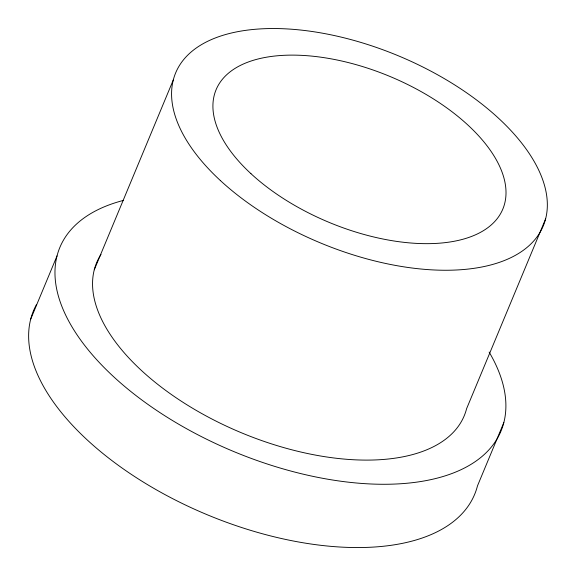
<?xml version="1.0" encoding="UTF-8"?>
<svg xmlns="http://www.w3.org/2000/svg" width="576" height="576" viewBox="0 0 576 576"><rect width="100%" height="100%" fill="white"/><g stroke="black" fill="none" stroke-linecap="round" stroke-linejoin="round"><path stroke-width="0.86" d="M30.694 319.183L57.038 255.895M94.27 269.791L173.297 79.942M545.623 218.844L466.596 408.694A199.094 101.347 22.6 0 1 239.717 432.065A199.094 101.347 22.6 0 1 101.016 254.412M503.827 422.582L477.482 485.87A238.91 121.615 22.6 0 1 209.081 515.513A238.91 121.615 22.6 0 1 36.583 304.394M489.125 352.066A238.91 121.615 22.6 0 1 391.543 484.171A238.91 121.615 22.6 0 1 99.936 363.197A238.91 121.615 22.6 0 1 123.509 200.39M220.356 180.526A199.094 101.347 22.6 0 0 538.387 234.965A199.094 101.347 22.6 0 0 319.637 32.688A199.094 101.347 22.6 0 0 220.356 180.526M250.956 173.671A155.29 79.049 22.6 0 0 499.025 216.137A155.29 79.049 22.6 0 0 328.399 58.363A155.29 79.049 22.6 0 0 250.956 173.671"/></g></svg>
